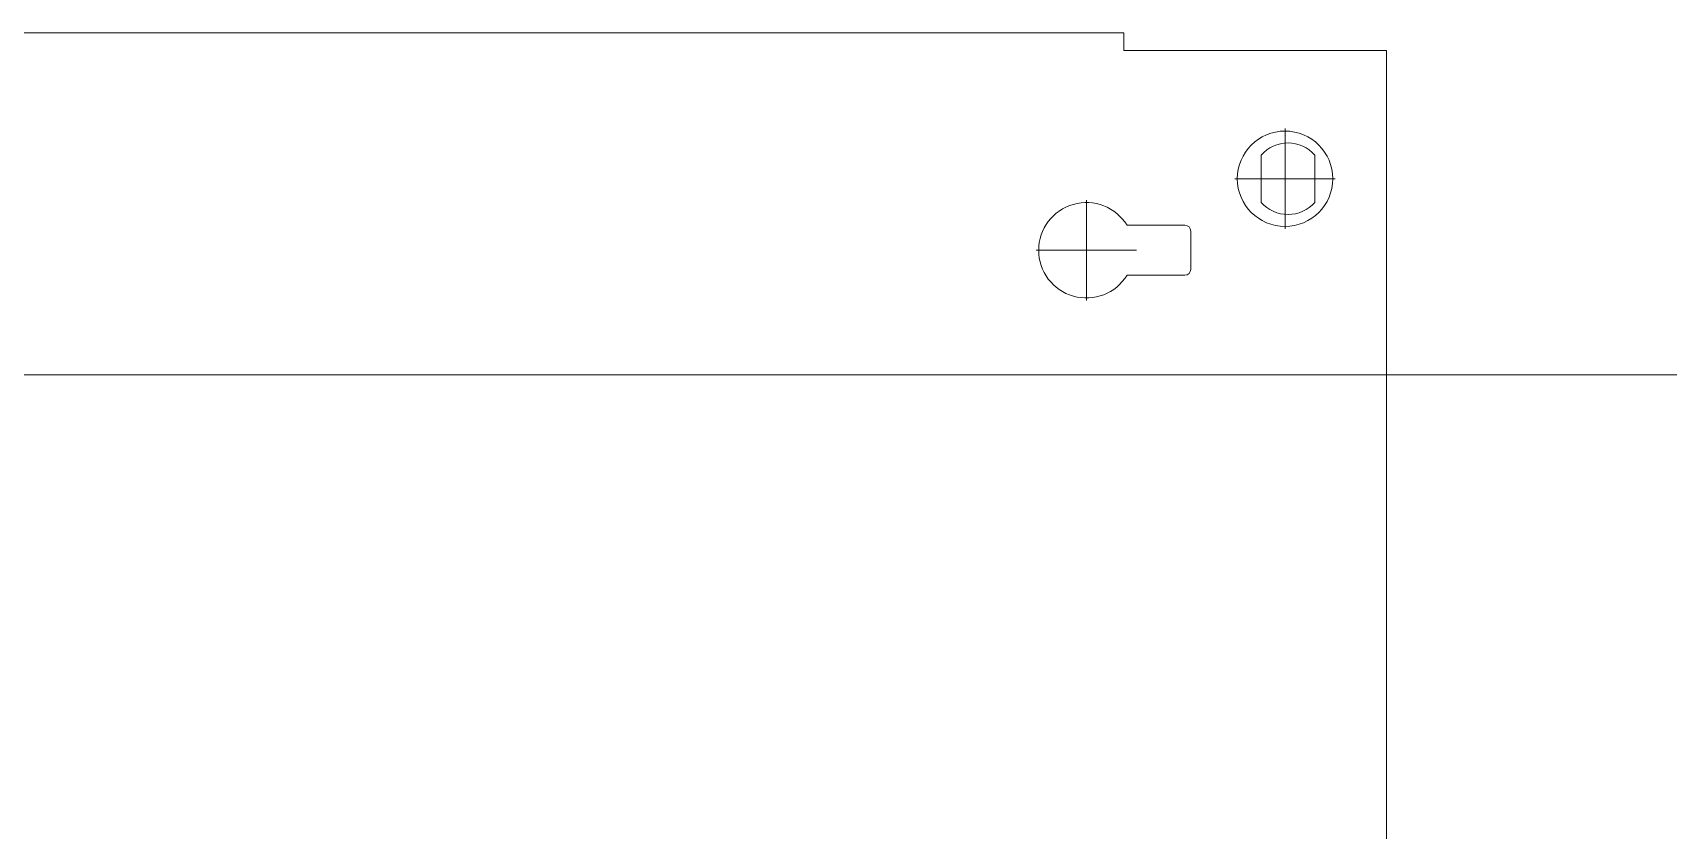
# Model space of a CAD drawing. Header units: millimetres. Extents: x 1880 to 4113, y 771 to 2990.
# Drawn here: x 2665.3 to 2939.4, y 2648.3 to 2782.1 of the extents above; entities that cross this region are included whole.
import ezdxf

# ---------------------------------------------------------------- set-up
doc = ezdxf.new("R2010")
doc.units = ezdxf.units.MM
doc.layers.add('! NO PLOT !', color=7, linetype='Continuous', true_color=0xff75dd, plot=False)
doc.layers.add('000-PI-ORMAR', color=2, linetype='Continuous')
doc.layers.add('002-PI-Kabelska kanalica', color=150, linetype='Continuous')

msp = doc.modelspace()

# ---------------------------------------------------------------- linework, layer by layer
at = {"layer": '! NO PLOT !', "color": 0, "linetype": 'ByBlock', "lineweight": 0}
for p, q in [((2875.2, 2749.22), (2875.2, 2766.02)), ((2871.2, 2761.59), (2871.2, 2753.65)), ((2880.2, 2753.65), (2880.2, 2761.59)), ((2866.8, 2757.62), (2883.6, 2757.62)), ((2841.9, 2737.22), (2841.9, 2754.02)), ((2858.4, 2749.82), (2848.71, 2749.82)), ((2859.4, 2742.42), (2859.4, 2748.82)), ((2833.5, 2745.62), (2850.3, 2745.62)), ((2848.71, 2741.42), (2858.4, 2741.42))]:
    msp.add_line(p, q, dxfattribs=at)
msp.add_circle((2875.2, 2757.62), 8, dxfattribs=at)
for centre, radius, start, end in [((2875.7, 2757.62), 6, 41.4096, 138.5904), ((2841.9, 2745.62), 8, 31.6682, 328.3318), ((2875.7, 2757.62), 6, 221.4096, 318.5904), ((2858.4, 2748.82), 1, 0, 90), ((2858.4, 2742.42), 1, 270, 0)]:
    msp.add_arc(centre, radius, start, end, dxfattribs=at)
at = {"layer": '000-PI-ORMAR', "color": 0, "linetype": 'ByBlock', "lineweight": 0}
for p, q in [((2848.2, 2782.12), (2037.2, 2782.12)), ((2848.2, 2779.12), (2848.2, 2782.12)), ((2848.2, 2779.12), (2892.2, 2779.12)), ((2892.2, 2779.12), (2892.2, 889.12))]:
    msp.add_line(p, q, dxfattribs=at)
at = {"layer": '002-PI-Kabelska kanalica', "color": 0, "linetype": 'ByBlock', "lineweight": 0}
msp.add_line((2113.2, 2724.72), (3884.2, 2724.72), dxfattribs=at)

doc.saveas('drawing.dxf')
